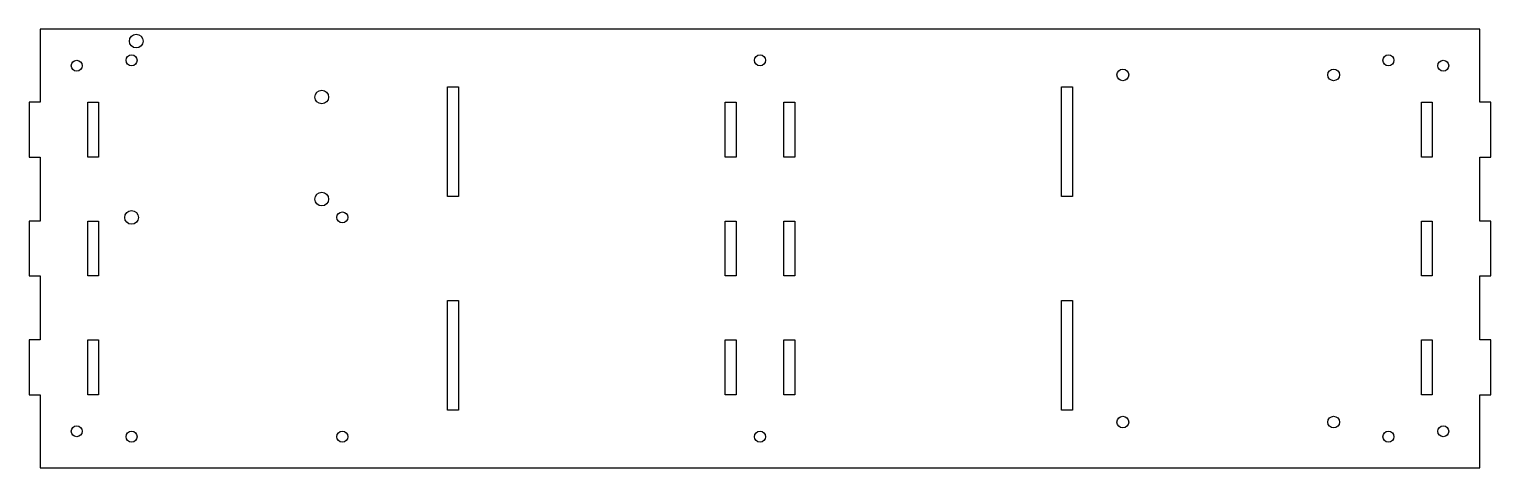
# Model space of a CAD drawing. Header units: millimetres. Extents: x -200 to 200, y -60 to 60.
import ezdxf

# ---------------------------------------------------------------- set-up
doc = ezdxf.new("R2010")
doc.units = ezdxf.units.MM
doc.layers.get('0').update_dxf_attribs({"linetype": 'CONTINUOUS'})

msp = doc.modelspace()

# ---------------------------------------------------------------- linework, layer by layer
for points in [[(197, -40), (200, -40), (200, -25), (197, -25), (197, -7.5), (200, -7.5), (200, 7.5), (197, 7.5), (197, 25), (200, 25), (200, 40), (197, 40), (197, 60), (-197, 60), (-197, 40), (-200, 40), (-200, 25), (-197, 25), (-197, 7.5), (-200, 7.5), (-200, -7.5), (-197, -7.5), (-197, -25), (-200, -25), (-200, -40), (-197, -40), (-197, -60), (197, -60)], [(-85.5, 14.2), (-85.5, 44.2), (-82.5, 44.2), (-82.5, 14.2)], [(82.5, 44.2), (85.5, 44.2), (85.5, 14.2), (82.5, 14.2)], [(-184, 25), (-184, 40), (-181, 40), (-181, 25)], [(-9.5, 40), (-6.5, 40), (-6.5, 25), (-9.5, 25)], [(6.5, 25), (6.5, 40), (9.5, 40), (9.5, 25)], [(184, 25), (181, 25), (181, 40), (184, 40)], [(-181, 7.5), (-181, -7.5), (-184, -7.5), (-184, 7.5)], [(-6.5, -7.5), (-9.5, -7.5), (-9.5, 7.5), (-6.5, 7.5)], [(6.5, 7.5), (9.5, 7.5), (9.5, -7.5), (6.5, -7.5)], [(184, -7.5), (181, -7.5), (181, 7.5), (184, 7.5)], [(-82.5, -14.2), (-82.5, -44.2), (-85.5, -44.2), (-85.5, -14.2)], [(85.5, -14.2), (85.5, -44.2), (82.5, -44.2), (82.5, -14.2)], [(-181, -25), (-181, -40), (-184, -40), (-184, -25)], [(-6.5, -25), (-6.5, -40), (-9.5, -40), (-9.5, -25)], [(9.5, -25), (9.5, -40), (6.5, -40), (6.5, -25)], [(184, -40), (181, -40), (181, -25), (184, -25)]]:
    msp.add_lwpolyline(points, close=True)
for centre, radius in [((-170.71, 56.76), 1.86), ((-172, 51.5), 1.5), ((0, 51.5), 1.5), ((172, 51.5), 1.5), ((-187, 50), 1.5), ((99.3, 47.5), 1.6), ((157, 47.5), 1.6), ((187, 50), 1.5), ((-119.93, 41.45), 1.86), ((-119.93, 13.51), 1.86), ((-172, 8.5), 1.86), ((-114.3, 8.5), 1.5), ((99.3, -47.5), 1.6), ((157, -47.5), 1.6), ((-187, -50), 1.5), ((-172, -51.5), 1.5), ((-114.3, -51.5), 1.5), ((0, -51.5), 1.5), ((172, -51.5), 1.5), ((187, -50), 1.5)]:
    msp.add_circle(centre, radius)

doc.saveas('drawing.dxf')
